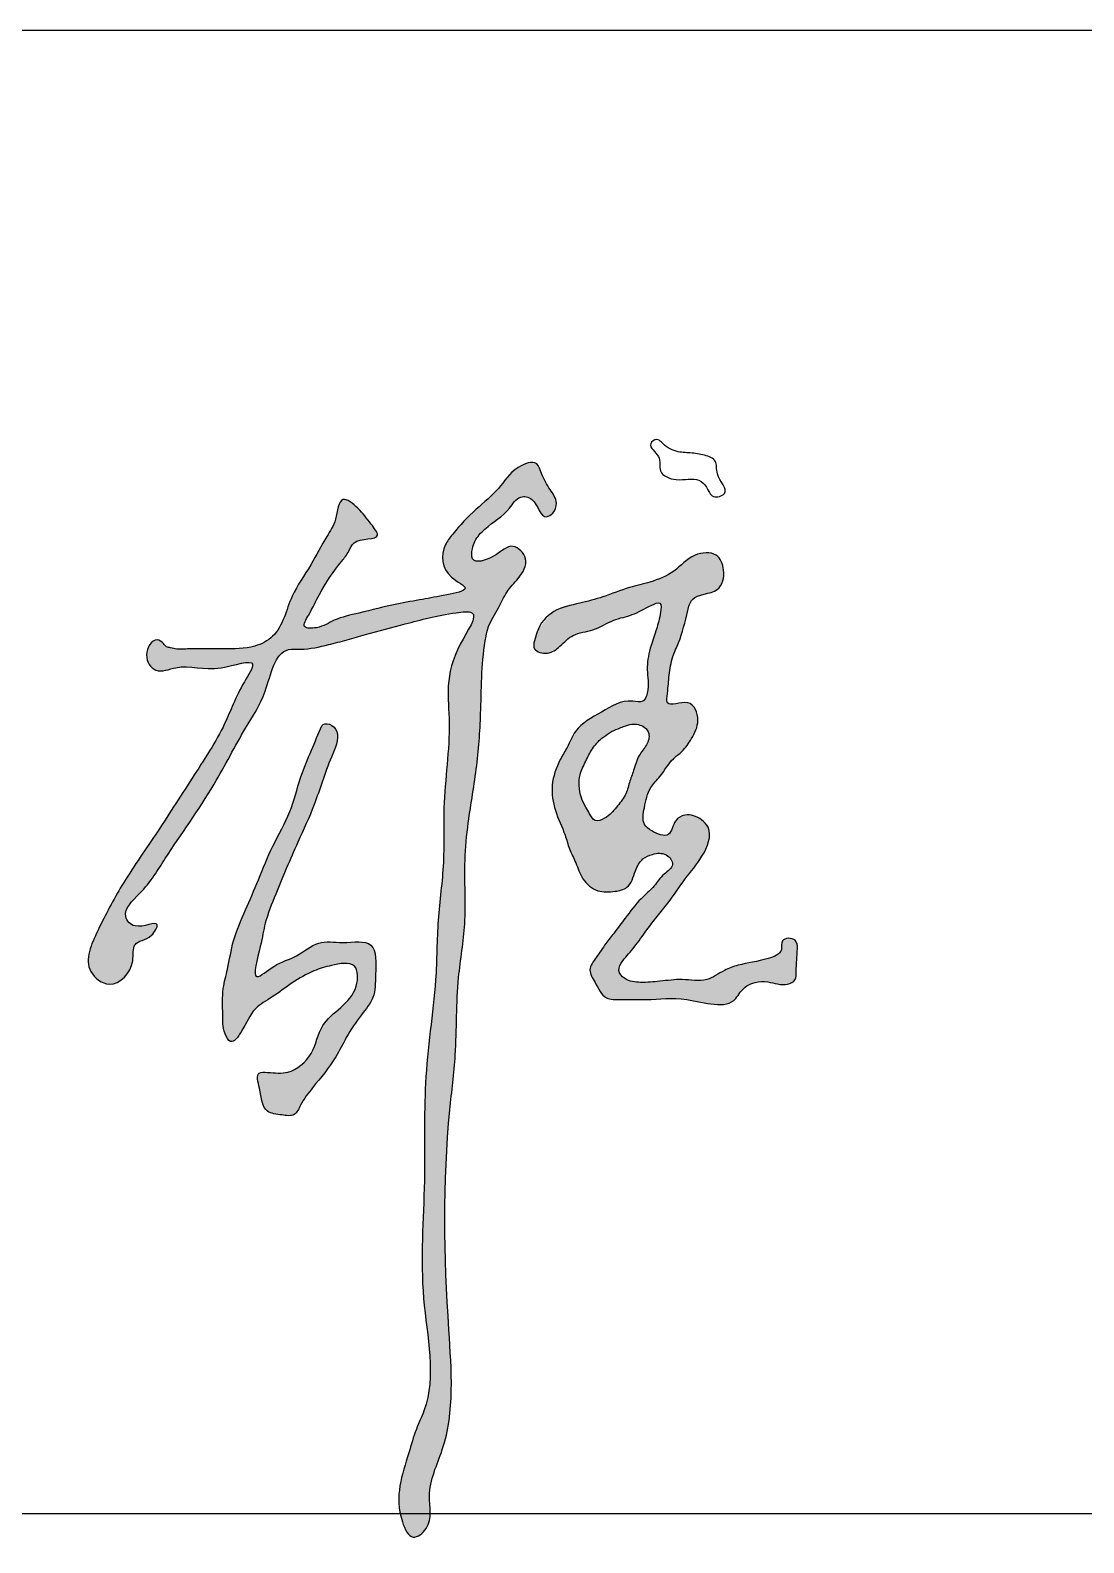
# Model space of a CAD drawing. Extents: x 30064 to 135164, y 17999 to 492668.
# Drawn here: x 111711 to 112421, y 210179 to 211199 of the extents above; entities that cross this region are included whole.
import ezdxf

# ---------------------------------------------------------------- set-up
doc = ezdxf.new("R2010")
doc.units = 0
doc.header["$LTSCALE"] = 1000
doc.header["$MEASUREMENT"] = 0
doc.layers.add('文字和字符', color=7, linetype='Continuous')

msp = doc.modelspace()

# ---------------------------------------------------------------- hatches: boundary and pattern name
at = {"layer": '文字和字符'}
h = msp.add_hatch(color=6, dxfattribs=at)
edge = h.paths.add_edge_path()
edge.add_spline(control_points=[(111819.3, 210781.9), (111819.5, 210781.9), (111844, 210782.1), (111859.4, 210781.6), (111880.7, 210792), (111884.8, 210817), (111900.1, 210837.2), (111909.1, 210855.6), (111917.7, 210867.9), (111918.8, 210887.5), (111933.8, 210875.4), (111938.7, 210868.5), (111950, 210854.1), (111928.9, 210857.7), (111925.9, 210846.8), (111916.5, 210836.4), (111906.7, 210821.1), (111900.5, 210808), (111893, 210795.2), (111906.9, 210795.7), (111916.3, 210802.4), (111935.6, 210806.7), (111954.7, 210811.7), (111975.6, 210815.3), (111988.2, 210817.6), (112010.1, 210821.9), (111988.2, 210831.4), (111987.4, 210848.6), (111998.4, 210863), (112010.4, 210875.6), (112027.3, 210889.1), (112035.4, 210903.6), (112052.6, 210910.1), (112055.8, 210897.8), (112060.7, 210890), (112066.8, 210881.2), (112064.2, 210873.6), (112055.1, 210867.7), (112052.6, 210883.1), (112039.6, 210885.7), (112032.2, 210872.3), (112019.6, 210865.9), (112010.9, 210856), (112008.7, 210849.1), (112007.4, 210838.3), (112025.2, 210843.3), (112034.9, 210855.1), (112048.4, 210841.9), (112040.4, 210829.3), (112031.6, 210820.6), (112026.5, 210808.6), (112020, 210799.4), (112015.1, 210776.2), (112015, 210744.7), (112012.6, 210702.6), (112006.2, 210669.2), (112002.8, 210633.5), (112005.5, 210598.5), (111997.7, 210555.1), (111998.8, 210513), (111988.5, 210434.2), (111990.2, 210346.1), (111998.2, 210256.6), (111976.4, 210214.8), (111983.3, 210191.8), (111967.4, 210179.2), (111954.5, 210207.3), (111963.6, 210230), (111970.3, 210254.9), (111985.9, 210286.9), (111971.4, 210345.9), (111977.9, 210418.4), (111975.7, 210478.9), (111980.3, 210524), (111985.1, 210560.6), (111984.7, 210598.6), (111990.5, 210637.1), (111988.3, 210681.2), (111996.5, 210732.6), (111988.1, 210770.4), (112016, 210808.4), (111987.1, 210805), (111966.8, 210799.4), (111941.5, 210792.9), (111924.5, 210787.8), (111909.9, 210784.2), (111897.1, 210781), (111876, 210782.7), (111871.3, 210751.7), (111853.2, 210724.9), (111833.2, 210685), (111806.4, 210648.5), (111789.3, 210620.1), (111771.1, 210604.4), (111782, 210591), (111800.3, 210600.8), (111792, 210585.4), (111778.9, 210585), (111782.2, 210566.9), (111766.7, 210550.3), (111744.7, 210567.1), (111757.8, 210595.3), (111772.7, 210623.9), (111796.4, 210657.7), (111819, 210693.4), (111842.3, 210728.6), (111849.9, 210752.1), (111866.8, 210777.6), (111832.1, 210764.1), (111815.7, 210773), (111795.2, 210764.1), (111786.3, 210777.2), (111793.9, 210790.4), (111800.5, 210786), (111802.5, 210782.9), (111806.1, 210782.6), (111810.6, 210780.9), (111819.2, 210781.9), (111819.3, 210781.9)], knot_values=[0, 0, 0, 0, 30.010681, 59.710914, 78.593199, 120.407305, 154.524141, 185.004149, 203.061643, 222.774317, 238.80713, 258.455944, 270.333782, 293.330836, 302.766156, 314.154011, 351.592667, 373.783884, 384.727657, 395.744414, 413.857163, 437.957453, 474.261753, 498.637383, 521.996218, 540.039757, 556.440551, 586.981856, 599.46137, 631.292047, 659.861277, 686.798362, 704.454635, 714.77327, 731.806988, 745.746399, 755.60273, 762.331918, 783.607358, 794.2488, 808.935268, 839.224822, 854.000646, 861.29652, 870.524529, 890.282084, 910.927322, 927.245681, 946.958313, 963.356978, 980.390735, 1000.003082, 1009.515457, 1078.314372, 1130.678307, 1184.843128, 1219.935368, 1279.461792, 1329.992924, 1402.614913, 1454.086505, 1659.988392, 1772.185683, 1817.246483, 1847.677046, 1862.240127, 1879.608782, 1944.488332, 1967.79145, 1986.349178, 2091.415626, 2201.453187, 2292.790848, 2342.000053, 2390.03078, 2446.006624, 2499.916829, 2551.206876, 2630.928051, 2705.368541, 2736.511304, 2751.139397, 2799.882761, 2838.437816, 2856.100871, 2874.060326, 2900.839764, 2911.90203, 2956.44123, 2995.684828, 3055.617738, 3138.927419, 3179.415616, 3204.798199, 3217.112426, 3237.828089, 3249.032304, 3266.585733, 3281.97368, 3312.759311, 3333.895438, 3372.534497, 3420.293911, 3476.863372, 3540.284988, 3599.822241, 3643.146119, 3661.15915, 3690.737213, 3733.200125, 3751.837118, 3768.448916, 3785.656639, 3792.541545, 3796.752385, 3800.355287, 3806.580356, 3819.839144, 3819.839144, 3819.839144, 3819.839144], degree=3, periodic=0)
h = msp.add_hatch(color=6, dxfattribs=at)
edge = h.paths.add_edge_path()
edge.add_spline(control_points=[(112052.6, 210793.3), (112052.7, 210793.5), (112064, 210811.7), (112080.5, 210811.6), (112097.8, 210817.1), (112113.1, 210823.1), (112129.7, 210826.8), (112145.6, 210833.1), (112156.2, 210846.2), (112174.1, 210847.9), (112179.8, 210834.2), (112175.6, 210817.6), (112157.1, 210819.6), (112152.6, 210802.4), (112149.8, 210789.7), (112143.3, 210775.9), (112141.3, 210763.9), (112140.8, 210754.6), (112138.6, 210741), (112156.5, 210750.3), (112162.9, 210733), (112157, 210721.9), (112151.3, 210712.9), (112141.8, 210706.7), (112137.1, 210696.8), (112127.2, 210687.6), (112125.1, 210676.1), (112122.6, 210664), (112130.7, 210658.1), (112142.8, 210653.1), (112144, 210666.2), (112153.4, 210671.3), (112162.4, 210668.2), (112171.5, 210658.4), (112164.3, 210640.9), (112151.8, 210626.9), (112140.4, 210609.2), (112127.8, 210595), (112118.8, 210581), (112111.3, 210573.4), (112106.1, 210565.1), (112112.4, 210557.6), (112123, 210556.6), (112136, 210557.6), (112150.6, 210559.8), (112166.4, 210556.4), (112177.4, 210565.1), (112191.5, 210569.9), (112204, 210571.2), (112218.7, 210576.6), (112216, 210587), (112227.7, 210587.3), (112228, 210578.9), (112227.4, 210572), (112227, 210565.2), (112227.2, 210558.1), (112218.6, 210553.9), (112209.7, 210557.9), (112198.1, 210557.6), (112190.4, 210552.6), (112181.8, 210537.5), (112153.7, 210548.2), (112129.4, 210544.9), (112111.7, 210545.7), (112097.1, 210545.1), (112092.5, 210556), (112086, 210565.5), (112092.9, 210574.6), (112098.3, 210582.6), (112105.1, 210591.4), (112112.9, 210601.6), (112121.1, 210612.7), (112131.5, 210621.3), (112136.7, 210629.8), (112146.3, 210635.5), (112139.5, 210644.9), (112130.8, 210643.8), (112122.5, 210640.5), (112118, 210631.5), (112115.4, 210620.4), (112103.8, 210617.9), (112092.7, 210617.3), (112082.5, 210626.1), (112078.9, 210637.2), (112074, 210646.7), (112070.8, 210659), (112064.1, 210672.3), (112061.2, 210690.3), (112066.4, 210704.8), (112073.3, 210716), (112078.8, 210729.9), (112096.3, 210739.1), (112110.8, 210748.5), (112125.2, 210744.8), (112128.4, 210757.4), (112125.6, 210769.1), (112128.8, 210783.1), (112133.1, 210795.5), (112135.4, 210803.6), (112136.7, 210814.4), (112125.6, 210809.6), (112117.7, 210804.5), (112102.9, 210801.6), (112091.1, 210793.7), (112076.8, 210792.6), (112068.5, 210783.7), (112060.5, 210777.7), (112046.8, 210779.8), (112052.6, 210793.2), (112052.6, 210793.3)], knot_values=[0, 0, 0, 0, 24.512001, 49.882294, 72.277412, 98.738469, 118.409447, 143.109669, 167.776883, 187.618262, 203.042037, 222.126752, 247.275306, 258.48372, 289.86628, 303.795246, 321.379231, 338.707377, 347.328395, 366.307106, 385.237264, 403.506228, 418.562709, 428.786369, 449.648574, 463.118664, 483.023077, 498.54091, 507.708607, 523.614939, 538.272825, 548.331434, 564.446663, 573.613544, 601.356343, 627.727416, 655.753502, 687.468657, 707.386499, 724.030195, 733.822997, 742.988374, 758.369859, 776.521682, 797.368312, 820.285411, 838.875384, 852.53501, 881.495768, 896.424896, 904.484831, 916.221913, 924.49056, 934.624145, 946.353648, 953.359124, 961.492881, 980.267656, 992.004738, 1008.557493, 1015.80342, 1061.650078, 1099.490071, 1123.473109, 1136.892554, 1154.792681, 1167.453766, 1180.555905, 1196.223819, 1209.542153, 1226.270416, 1249.735518, 1266.970627, 1281.05191, 1293.130439, 1303.91699, 1316.71909, 1326.731209, 1339.888064, 1357.279911, 1369.076666, 1385.0742, 1402.881823, 1419.32573, 1433.82478, 1447.087554, 1471.921893, 1495.500471, 1520.791964, 1533.894554, 1550.83807, 1581.024251, 1611.984954, 1621.45011, 1633.096343, 1654.387173, 1674.742462, 1691.115782, 1707.380906, 1715.678547, 1723.570803, 1743.940975, 1761.902668, 1783.344225, 1802.439161, 1818.418402, 1831.919163, 1844.453477, 1860.498716, 1860.498716, 1860.498716, 1860.498716], degree=3, periodic=0)
edge = h.paths.add_edge_path(flags=16)
edge.add_spline(control_points=[(112107, 210728), (112106.9, 210727.9), (112095.2, 210722.2), (112089.7, 210714.9), (112085.1, 210706), (112081.3, 210698), (112080.4, 210689.3), (112081.8, 210681.8), (112084.9, 210675.5), (112088, 210670.6), (112091.2, 210664.5), (112100.1, 210668), (112105.5, 210674.9), (112112.5, 210682.5), (112114.4, 210691.7), (112118, 210700.4), (112120.2, 210709.8), (112126.5, 210716.4), (112128.9, 210724.1), (112124.3, 210730.4), (112116.8, 210731.5), (112112.1, 210730.1), (112107.1, 210728), (112107, 210728)], knot_values=[0, 0, 0, 0, 17.49913, 30.768414, 43.809406, 57.820521, 67.761158, 79.395962, 89.172864, 96.402516, 104.532234, 113.624822, 128.719094, 142.570854, 155.091253, 167.081152, 182.063386, 194.044375, 204.792336, 212.007375, 223.839632, 231.821798, 237.531752, 237.531752, 237.531752, 237.531752], degree=3, periodic=0)
h = msp.add_hatch(color=6, dxfattribs=at)
edge = h.paths.add_edge_path()
edge.add_spline(control_points=[(111907.4, 210729.9), (111907.3, 210729.7), (111898.9, 210710.1), (111892.5, 210694.8), (111886.6, 210670.8), (111873.9, 210649.6), (111865, 210626.9), (111856.2, 210605.7), (111847.1, 210586.2), (111844.7, 210567.8), (111839.9, 210551.7), (111840.8, 210536.5), (111840.4, 210525.1), (111846.2, 210514), (111856.1, 210527.1), (111859.8, 210538.9), (111875.1, 210547.5), (111887.2, 210556.8), (111900.8, 210564.8), (111914, 210568.6), (111932.1, 210572.1), (111931.8, 210543.9), (111906.3, 210534.5), (111902.7, 210508.1), (111886.5, 210494.8), (111874.2, 210496.1), (111862.2, 210496.7), (111866.9, 210482.6), (111867.1, 210469.1), (111879.8, 210467.8), (111889.4, 210466.1), (111893.8, 210476.8), (111903.4, 210488.9), (111915.7, 210503.2), (111924.2, 210521.1), (111932.9, 210534), (111943.8, 210546.9), (111943.1, 210563), (111945.2, 210587), (111921.7, 210582.7), (111904.6, 210586.1), (111890.5, 210573.3), (111876.8, 210570.5), (111858.2, 210553.9), (111866.7, 210582), (111868.8, 210597.8), (111878.6, 210622.3), (111889.6, 210648.2), (111903.8, 210678.7), (111910.8, 210703.5), (111920.3, 210722.4), (111914.3, 210732.7), (111907.4, 210729.9), (111907.4, 210729.9)], knot_values=[0, 0, 0, 0, 24.542793, 52.435959, 85.650583, 121.512598, 155.916917, 186.540407, 217.474406, 244.606868, 263.102829, 287.388558, 305.597528, 314.527085, 327.332873, 353.193682, 372.630675, 395.352625, 418.617204, 435.772151, 457.249665, 475.959444, 524.49024, 552.742939, 580.507685, 599.437854, 607.362997, 621.159879, 644.090151, 657.95728, 669.398503, 679.892715, 700.008206, 736.031643, 756.664286, 782.242284, 801.590045, 823.390719, 851.090423, 877.54929, 900.135028, 924.011869, 947.574779, 965.855715, 994.232281, 1016.328926, 1045.309406, 1098.032674, 1136.336698, 1183.774373, 1208.195694, 1217.866995, 1225.149506, 1225.149506, 1225.149506, 1225.149506], degree=3, periodic=0)

# ---------------------------------------------------------------- linework, layer by layer
for p, q in [((105180.8, 211198.9), (113180.8, 211198.9)), ((105180.8, 210198.9), (113180.8, 210198.9))]:
    msp.add_line(p, q)
at = {"layer": '文字和字符', "color": 6}
for points, start_tangent, end_tangent in [([(112136.1, 210921.3), (112146.3, 210915), (112155.7, 210913.9), (112165.4, 210912.3), (112172.5, 210908.4), (112174, 210899.8), (112178.7, 210886.5), (112171.3, 210884.6), (112166.6, 210890.8), (112161.5, 210895.5), (112146.3, 210895.9), (112135.7, 210901.8), (112134.2, 210911.5), (112129.1, 210920.1), (112133, 210922.9), (112136.1, 210921.3)], (0.676765, -0.736199), (0.676765, -0.736199)), ([(111819.3, 210781.9), (111840.9, 210781.9), (111862.2, 210783.7), (111874.2, 210790.3), (111887.4, 210817.3), (111900, 210838.5), (111910.8, 210857.6), (111916.6, 210869.2), (111921.6, 210882.5), (111931.6, 210876.7), (111940.7, 210865.9), (111944.9, 210858.4), (111929.1, 210853.4), (111925.6, 210847.6), (111920.8, 210841), (111905.8, 210818.5), (111898.3, 210804.4), (111895.8, 210796.9), (111903.7, 210796.1), (111915.8, 210801.1), (111932.4, 210806), (111957.9, 210812), (111975.2, 210815.2), (111991.7, 210818.3), (112004, 210822.7), (111994.8, 210830.2), (111990.6, 210851.8), (111995.6, 210859.2), (112011.4, 210875.9), (112026.4, 210890), (112039.7, 210904.1), (112052.2, 210906.6), (112055.5, 210900), (112061.3, 210889.2), (112065.5, 210880), (112063, 210873.4), (112058.9, 210870.9), (112048.9, 210882.5), (112041.4, 210884.2), (112033.9, 210876.7), (112017.3, 210862.6), (112010.6, 210854.3), (112008.9, 210849.3), (112008.9, 210842.6), (112023.1, 210844.3), (112036.4, 210850.9), (112044.7, 210842.6), (112039.7, 210829.3), (112032.2, 210820.2), (112026.4, 210809.4), (112019.8, 210796.9), (112018.1, 210790.3), (112014.5, 210740.8), (112011.8, 210703.2), (112006.1, 210664.6), (112003.9, 210639.4), (112003.7, 210596.5), (111999.6, 210560.3), (111997.3, 210508), (111993.7, 210471.1), (111993, 210322.7), (111988.6, 210242), (111979.9, 210210.7), (111977.7, 210188.9), (111969, 210183), (111961.7, 210193.2), (111966, 210239.8), (111971.1, 210255.8), (111976.2, 210268.1), (111976, 210343.9), (111976.5, 210423.2), (111977.3, 210489), (111980.5, 210524.3), (111984.1, 210558.7), (111985.8, 210599), (111989.3, 210637.7), (111989.7, 210674.7), (111993.2, 210732), (112000.7, 210785.1), (112008.5, 210806.2), (111997.9, 210806.2), (111963.6, 210798.6), (111936.8, 210791.4), (111924.5, 210787.9), (111912, 210784.7), (111893, 210781.6), (111885, 210781.3), (111869.2, 210753.3), (111856, 210728.3), (111834.8, 210690.6), (111801.9, 210640.5), (111784.6, 210616.9), (111775.2, 210601.3), (111781.5, 210595), (111796.4, 210595.8), (111792.5, 210588.7), (111781.5, 210582.4), (111779.9, 210571.5), (111764.2, 210555.8), (111751.7, 210564.4), (111756.4, 210591.8), (111772.6, 210622.2), (111795, 210656.2), (111819.9, 210694.6), (111841.9, 210731.4), (111855.2, 210759.6), (111860.7, 210771.4), (111839.6, 210769.1), (111809, 210769.1), (111795.6, 210767.5), (111789.3, 210777.7), (111796.4, 210787.9), (111800.7, 210785.4), (111802.8, 210783.2), (111805.4, 210782.6), (111809.7, 210781.7), (111819.3, 210781.9)], (1, 0), (1, 0)), ([(112052.6, 210793.3), (112063.8, 210807), (112081.2, 210812.6), (112096.8, 210816.9), (112114.8, 210823.2), (112128.5, 210826.9), (112144.7, 210834.3), (112158.9, 210844.9), (112173.2, 210844.9), (112178.2, 210835), (112173.9, 210821.9), (112157.1, 210815.1), (112154, 210807.6), (112147.8, 210785.9), (112144, 210776.6), (112141.5, 210764.1), (112140.3, 210751.7), (112140.3, 210745.5), (112154, 210745.5), (112160.8, 210733.7), (112156.5, 210721.3), (112150, 210712.6), (112144.4, 210707.8), (112135.3, 210695.8), (112129.1, 210688.3), (112124.8, 210674.7), (112124.8, 210663.5), (112129.7, 210659.1), (112140.9, 210656.7), (112145.9, 210666), (112152.1, 210669.7), (112163.3, 210666.6), (112167.7, 210661.6), (112163.6, 210642), (112152.3, 210626.7), (112140.6, 210610.3), (112126.4, 210592.4), (112118, 210580.8), (112110.3, 210571.5), (112107.6, 210565), (112111.5, 210559.6), (112122.2, 210557), (112135.3, 210557.7), (112150.3, 210558.9), (112166.8, 210558.9), (112178.7, 210565), (112187.9, 210568.5), (112208.3, 210573.1), (112217.1, 210579.2), (112217.9, 210585), (112226.3, 210585.4), (112227.9, 210579.6), (112227.5, 210572.3), (112227.1, 210563.9), (112226.3, 210558.9), (112221.3, 210555.8), (112207.9, 210557.3), (112199.4, 210557), (112189.4, 210550.4), (112186.4, 210546.2), (112153.3, 210545.4), (112126.1, 210545.4), (112108.8, 210545.4), (112099.2, 210546.6), (112091.5, 210557), (112088.1, 210565.4), (112092.3, 210573.8), (112098.8, 210583.1), (112104.6, 210590.7), (112111.9, 210600.3), (112122.6, 210613.4), (112131.4, 210622.1), (112138, 210629.9), (112143.7, 210636.4), (112139.5, 210642.9), (112130.3, 210643.3), (112123.8, 210640.2), (112118.8, 210632.2), (112113, 210621.1), (112105, 210618.4), (112093.4, 210618.8), (112083.4, 210626.8), (112078.5, 210637.6), (112074.3, 210647.1), (112071.3, 210656.2), (112064.8, 210672.9), (112062.7, 210689.8), (112068.1, 210707.2), (112072.7, 210715.4), (112078.4, 210726.2), (112095.8, 210739.2), (112116.9, 210746.6), (112123.7, 210746.6), (112127.1, 210754.2), (112126.7, 210769.6), (112129.3, 210784), (112132.9, 210795.2), (112135.7, 210806.6), (112135.2, 210812.6), (112129.7, 210811.3), (112116.5, 210804.9), (112104.1, 210801.1), (112090.1, 210794.7), (112076.8, 210790.9), (112067.9, 210783.6), (112059.4, 210778.9), (112050.8, 210781.9), (112052.6, 210793.3)], (0.284283, 0.95874), (0.284283, 0.95874)), ([(111907.4, 210729.9), (111900.4, 210713.6), (111893.1, 210694.9), (111885.8, 210672.1), (111874.4, 210648.9), (111864.6, 210626.1), (111856, 210605.8), (111847.9, 210585), (111843.8, 210565.9), (111841, 210552.9), (111840.6, 210535.4), (111842.2, 210522.4), (111845.9, 210517.1), (111852.8, 210523.2), (111862.6, 210539.1), (111874, 210547.2), (111887.4, 210556.6), (111902.1, 210564.7), (111913.9, 210568.4), (111929.3, 210567.9), (111930.6, 210554.5), (111908, 210527.8), (111900.1, 210509), (111884.4, 210496.5), (111870.8, 210496.3), (111865.1, 210495.7), (111865.4, 210485.7), (111870.8, 210470.1), (111880.5, 210467.6), (111888.7, 210467.9), (111893, 210474.1), (111901.2, 210486), (111916.8, 210506.8), (111923.9, 210519.8), (111934.2, 210535.2), (111941.8, 210546.8), (111943.6, 210562.4), (111940.5, 210582.1), (111921.5, 210583.9), (111905.3, 210583.5), (111890.3, 210574.9), (111875, 210567.7), (111863.7, 210560.9), (111865.9, 210581.2), (111869.3, 210596.8), (111876.3, 210616.5), (111891.2, 210651.4), (111902.2, 210676.8), (111913.9, 210708.9), (111917.4, 210726.1), (111912.5, 210731), (111907.4, 210729.9)], (-0.394162, -0.919041), (-0.394162, -0.919041)), ([(112107, 210728), (112096.2, 210721.6), (112089.8, 210714.5), (112085.3, 210706.2), (112081.5, 210696.9), (112080.8, 210689.7), (112082.3, 210681.5), (112085.3, 210675.1), (112087.9, 210670.6), (112091.6, 210666.1), (112098, 210667.6), (112105.9, 210675.1), (112111.8, 210683.1), (112114.7, 210691.7), (112117.5, 210699.9), (112121.3, 210710), (112126.2, 210717.1), (112127.7, 210724.7), (112124.7, 210729), (112116.4, 210731), (112110.8, 210729.5), (112107, 210728)], (-0.928724, -0.370772), (-0.928724, -0.370772))]:
    msp.add_spline(points, degree=3, dxfattribs=dict(at, start_tangent=start_tangent, end_tangent=end_tangent))

doc.saveas('drawing.dxf')
